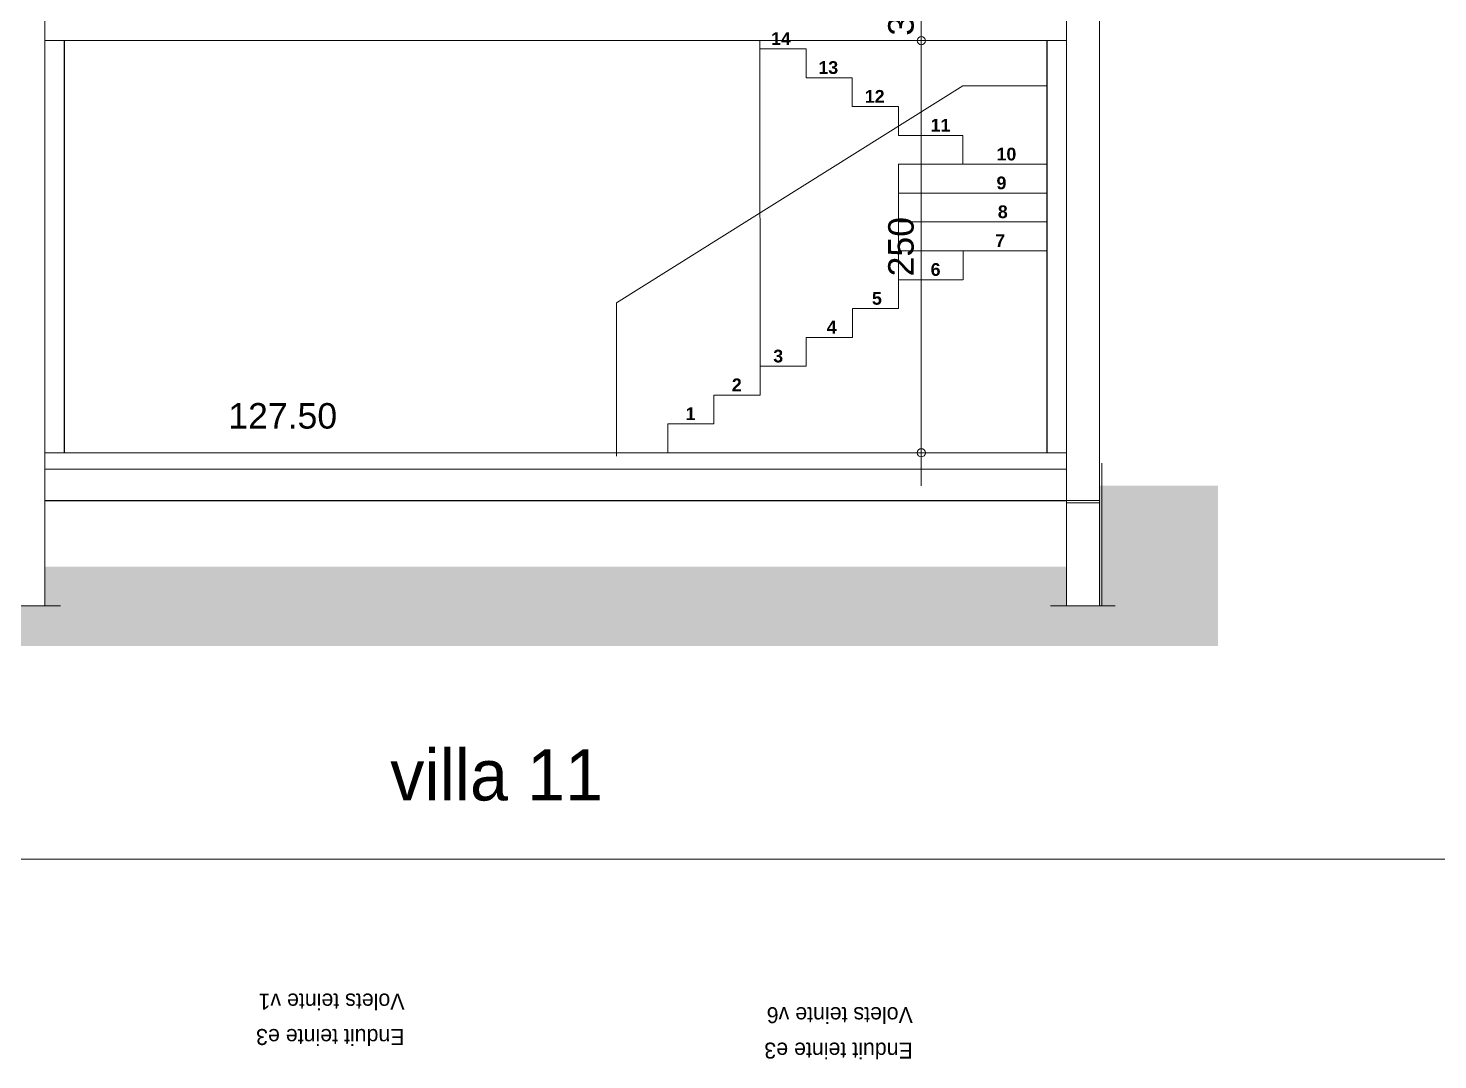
# Model space of a CAD drawing. Header units: metres. Extents: x 1.8 to 61.8, y -53.3 to -11.3.
# Drawn here: x 19.5 to 28.05, y -40.06 to -33.8 of the extents above; entities that cross this region are included whole.
import ezdxf
from ezdxf.enums import TextEntityAlignment as Align
from ezdxf.lldxf.tags import DXFTag

# ---------------------------------------------------------------- set-up
doc = ezdxf.new("R2010")
doc.units = ezdxf.units.M
doc.header["$MEASUREMENT"] = 0
for name, color, linetype in [('Calque commun', 7, 'Continuous'), ('Cotations', 7, 'Continuous'), ('Textes', 7, 'Continuous')]:
    doc.layers.add(name, color=color, linetype=linetype)
doc.styles.add('Arial10', font='arial.ttf', dxfattribs={"height": 0.154626})
doc.styles.add('Arial12', font='arialbd.ttf', dxfattribs={"height": 0.077267})
doc.styles.add('Arial13', font='arial.ttf', dxfattribs={"height": 0.154626})
doc.styles.add('Century Gothic', font='GOTHIC.TTF', dxfattribs={"height": 0.310302})
doc.styles.add('Century Gothic2', font='GOTHIC.TTF', dxfattribs={"height": 0.193938})
tags = doc.linetypes.add('HIDDEN', pattern=[0.375, 0.25, -0.125]).pattern_tags.tags
tags[6:7] = [DXFTag(74, 4), DXFTag(75, 0), DXFTag(340, '0'), DXFTag(46, 1.0), DXFTag(50, 0.0), DXFTag(44, 0.0), DXFTag(45, 0.0)]
tags[4:5] = [DXFTag(74, 4), DXFTag(75, 0), DXFTag(340, '0'), DXFTag(46, 1.0), DXFTag(50, 0.0), DXFTag(44, 0.0), DXFTag(45, 0.0)]
tags = doc.linetypes.add('HIDDENX2', pattern=[0.75, 0.5, -0.25]).pattern_tags.tags
tags[6:7] = [DXFTag(74, 4), DXFTag(75, 0), DXFTag(340, '0'), DXFTag(46, 1.0), DXFTag(50, 0.0), DXFTag(44, 0.0), DXFTag(45, 0.0)]
tags[4:5] = [DXFTag(74, 4), DXFTag(75, 0), DXFTag(340, '0'), DXFTag(46, 1.0), DXFTag(50, 0.0), DXFTag(44, 0.0), DXFTag(45, 0.0)]

# ---------------------------------------------------------------- blocks, each defined once
blk = doc.blocks.new('FACADE VILLA 9 10 11-30')
at = {"layer": 'Textes', "color": 5, "linetype": 'ByBlock', "lineweight": -2, "char_height": 0.19394, "attachment_point": 7, "rotation": 180, "line_spacing_factor": 1.330319, "style": 'Century Gothic2'}
for s, insert in [('Enduit teinte e3\\PVolets teinte v1', (-49.865, 31.671)), ('Enduit teinte e3\\PVolets teinte v6', (-43.696, 31.506))]:
    blk.add_mtext(s, dxfattribs=dict(at, insert=insert))
blk = doc.blocks.new('new235')
at = {"layer": 'Cotations', "color": 14, "linetype": 'Continuous', "lineweight": 9}
blk.add_arc((0, 0), 0.5, 0, 359.9994, dxfattribs=at)
blk = doc.blocks.new('new236')
at = {"layer": 'Cotations', "color": 14, "linetype": 'Continuous', "lineweight": 9}
blk.add_arc((0, 0), 0.5, 0, 359.9994, dxfattribs=at)
blk = doc.blocks.new('DimLine58250')
at = {"layer": 'Cotations', "color": 14, "linetype": 'Continuous', "lineweight": 9}
for p, q in [((24.9201, -33.5783), (24.9201, -33.3783)), ((25.1201, -33.5783), (24.7201, -33.5783)), ((24.9201, -33.8783), (24.9201, -33.5783)), ((25.1201, -33.8783), (24.7201, -33.8783)), ((24.9201, -33.8783), (24.9201, -34.0783))]:
    blk.add_line(p, q, dxfattribs=at)
at = {"layer": 'Cotations', "color": 14, "linetype": 'Continuous', "lineweight": 9, "xscale": 0.05000000074505806, "yscale": 0.05000000074505806, "zscale": 0.05000000074505806}
for name, p, rotation in [('new236', (24.9201, -33.5783), -90.00000000000001), ('new235', (24.9201, -33.8783), 90)]:
    blk.add_blockref(name, p, dxfattribs=dict(at, rotation=rotation))
at = {"layer": 'Cotations', "color": 7, "linetype": 'Continuous', "lineweight": 9, "style": 'Arial10'}
blk.add_text('30', height=0.15463, rotation=90, dxfattribs=at).set_placement((24.9201, -33.7283), align=Align.BOTTOM_CENTER)
blk = doc.blocks.new('new259')
at = {"layer": 'Cotations', "color": 14, "linetype": 'Continuous', "lineweight": 9}
blk.add_arc((0, 0), 0.5, 0, 359.9994, dxfattribs=at)
blk = doc.blocks.new('new260')
at = {"layer": 'Cotations', "color": 14, "linetype": 'Continuous', "lineweight": 9}
blk.add_arc((0, 0), 0.5, 0, 359.9994, dxfattribs=at)
blk = doc.blocks.new('DimLine58356')
at = {"layer": 'Cotations', "color": 14, "linetype": 'Continuous', "lineweight": 9}
for p, q in [((24.9201, -33.8783), (24.9201, -33.6783)), ((25.1201, -33.8783), (24.7201, -33.8783)), ((24.9201, -36.3783), (24.9201, -33.8783)), ((25.1201, -36.3783), (24.7201, -36.3783)), ((24.9201, -36.3783), (24.9201, -36.5783))]:
    blk.add_line(p, q, dxfattribs=at)
at = {"layer": 'Cotations', "color": 14, "linetype": 'Continuous', "lineweight": 9, "xscale": 0.05000000074505806, "yscale": 0.05000000074505806, "zscale": 0.05000000074505806}
for name, p, rotation in [('new260', (24.9201, -33.8783), -90.00000000000001), ('new259', (24.9201, -36.3783), 90)]:
    blk.add_blockref(name, p, dxfattribs=dict(at, rotation=rotation))
at = {"layer": 'Cotations', "color": 7, "linetype": 'Continuous', "lineweight": 9, "style": 'Arial10'}
blk.add_text('250', height=0.15463, rotation=90, dxfattribs=at).set_placement((24.9201, -35.1283), align=Align.BOTTOM_CENTER)

msp = doc.modelspace()

# ---------------------------------------------------------------- hatches: boundary and pattern name
at = {"layer": 'Calque commun', "linetype": 'Continuous', "lineweight": 18}
msp.add_hatch(color=9, dxfattribs=at).paths.add_polyline_path([(26.7202, -37.5506), (5.9223, -37.5506), (5.9223, -36.6283), (6.6012, -36.6283), (6.6012, -37.3073), (6.8012, -37.3073), (6.8012, -37.0683), (12.5215, -37.0683), (13.0012, -37.0683), (13.0012, -37.3073), (13.2012, -37.3073), (13.2012, -37.0833), (13.2012, -37.0683), (19.4012, -37.0683), (19.4012, -37.3073), (19.6012, -37.3073), (19.6012, -37.0683), (25.8012, -37.0683), (25.8012, -37.3073), (26.0012, -37.3073), (26.0012, -37.0683), (26.0012, -37.0683), (26.0012, -36.5782), (26.7202, -36.5782)])

# ---------------------------------------------------------------- linework, layer by layer
at = {"layer": 'Calque commun', "color": 7, "linetype": 'Continuous', "lineweight": 18}
for p, q in [((19.6012, -30.1903), (19.6012, -37.3073)), ((25.8012, -37.3073), (25.8012, -32.6883)), ((26.0012, -32.6883), (26.0012, -37.3073)), ((19.6012, -33.8783), (25.8012, -33.8783)), ((19.7212, -36.3783), (19.7212, -33.8783)), ((25.6812, -36.3783), (25.6812, -33.8783)), ((19.6012, -36.3783), (25.8012, -36.3783)), ((19.6012, -36.4783), (25.8012, -36.4783)), ((25.8012, -36.6683), (25.8012, -36.4783)), ((25.8012, -36.6683), (19.6012, -36.6683)), ((25.8012, -36.6683), (26.0012, -36.6683)), ((25.8012, -36.6818), (25.8012, -36.6683)), ((26.0012, -36.6818), (25.8012, -36.6818)), ((26.0012, -36.6683), (26.0012, -36.6818))]:
    msp.add_line(p, q, dxfattribs=at)
at = {"layer": 'Calque commun', "color": 7, "linetype": 'Continuous', "lineweight": 9}
for p, q in [((19.7212, -33.8783), (19.7212, -36.3783)), ((25.6812, -33.8783), (25.6812, -36.3783))]:
    msp.add_line(p, q, dxfattribs=at)
at = {"layer": 'Calque commun', "color": 3, "linetype": 'ByBlock', "lineweight": -2}
for p, q in [((19.7212, -36.3783), (19.7212, -33.8783)), ((25.6812, -33.8783), (25.6812, -36.3783)), ((19.6012, -36.6683), (25.8012, -36.6683))]:
    msp.add_line(p, q, dxfattribs=at)
at = {"layer": 'Calque commun', "color": 20, "linetype": 'Continuous', "lineweight": 9}
for p, q in [((23.9414, -36.0283), (23.9411, -33.8783)), ((24.7811, -35.3283), (24.7791, -35.3283))]:
    msp.add_line(p, q, dxfattribs=at)
at = {"layer": 'Calque commun', "color": 7, "linetype": 'HIDDEN', "lineweight": 18}
msp.add_line((26.0162, -36.4404), (26.0162, -37.3073), dxfattribs=at)
at = {"layer": 'Calque commun', "color": 7, "linetype": 'HIDDENX2', "lineweight": 18}
for p, q in [((19.6972, -37.3073), (19.3051, -37.3073)), ((26.0972, -37.3073), (25.7051, -37.3073))]:
    msp.add_line(p, q, dxfattribs=at)
at = {"layer": 'Calque commun', "color": 20, "linetype": 'Continuous', "lineweight": 9}
for points in [[(24.2211, -34.1033, 0), (24.2211, -33.9283, 0), (23.9411, -33.9283, 0)], [(24.5011, -34.2783, 0), (24.5011, -34.1033, 0), (24.2211, -34.1033, 0)], [(24.7811, -34.4533, 0), (24.7811, -34.2783, 0), (24.5011, -34.2783, 0)], [(25.1725, -34.6283, 0), (25.1725, -34.4533, 0), (24.7811, -34.4533, 0)], [(25.1745, -35.3283, 0), (25.1745, -35.1533, 0), (25.6811, -35.1533, 0)], [(24.7811, -35.5033, 0), (24.7811, -35.3283, 0), (25.1725, -35.3283, 0)], [(24.5022, -35.6783, 0), (24.5022, -35.5033, 0), (24.7825, -35.5033, 0)], [(24.222, -35.8533, 0), (24.222, -35.6783, 0), (24.5022, -35.6783, 0)], [(23.9417, -36.0283, 0), (23.9417, -35.8533, 0), (24.222, -35.8533, 0)], [(23.6614, -36.2033, 0), (23.6614, -36.0283, 0), (23.9417, -36.0283, 0)], [(23.3812, -36.3783, 0), (23.3812, -36.2033, 0), (23.6614, -36.2033, 0)]]:
    msp.add_polyline3d(points, dxfattribs=at)
at = {"layer": 'Cotations', "color": 20, "linetype": 'Continuous', "lineweight": 9}
for p, q in [((25.6811, -34.1533), (25.1726, -34.1533)), ((24.7811, -35.1533), (24.7811, -35.3283)), ((23.0696, -36.3783), (23.0696, -35.4696))]:
    msp.add_line(p, q, dxfattribs=at)
at = {"layer": 'Cotations', "color": 7, "linetype": 'Continuous', "lineweight": 9}
msp.add_line((51.4434, -38.8432), (1.7636, -38.8432), dxfattribs=at)
at = {"layer": 'Cotations', "color": 20, "linetype": 'Continuous', "lineweight": 9}
msp.add_polyline3d([(25.1726, -34.1533, 0), (23.0696, -35.4696, 0), (23.0696, -36.3983, 0)], dxfattribs=at)

# ---------------------------------------------------------------- block references
at = {"layer": 'Cotations', "color": 14, "linetype": 'Continuous', "lineweight": 9}
for name in ['DimLine58250', 'DimLine58356']:
    msp.add_blockref(name, (0, 0), dxfattribs=at)
at = {"layer": 'Cotations', "color": 0, "linetype": 'ByBlock', "lineweight": -2, "xscale": 0.5, "yscale": 0.5, "zscale": 0.5}
msp.add_blockref('FACADE VILLA 9 10 11-30', (46.7168, -55.4922), dxfattribs=at)

# ---------------------------------------------------------------- texts
at = {"layer": 'Calque commun', "color": 5, "linetype": 'ByBlock', "lineweight": -2, "style": 'Arial12'}
for s, height, p in [('11', 0.07727, (24.9768, -34.4533)), ('10', 0.07727, (25.3766, -34.6283)), ('9', 0.0773, (25.3766, -34.8033)), ('8', 0.0773, (25.3846, -34.9783)), ('7', 0.0773, (25.3687, -35.1533)), ('6', 0.0773, (24.9768, -35.3283))]:
    msp.add_text(s, height=height, dxfattribs=at).set_placement(p, align=Align.BOTTOM_LEFT)
for s, p in [('5', (24.6809, -35.5033)), ('4', (24.4062, -35.6783)), ('3', (24.0818, -35.8533)), ('2', (23.8305, -36.0283)), ('1', (23.55, -36.2033))]:
    msp.add_text(s, height=0.0773, dxfattribs=at).set_placement(p, align=Align.BOTTOM_RIGHT)
at = {"layer": 'Cotations', "color": 5, "linetype": 'ByBlock', "lineweight": -2, "style": 'Arial12'}
for s, p in [('14', (24.1284, -33.9283)), ('13', (24.4159, -34.1033)), ('12', (24.6973, -34.2783))]:
    msp.add_text(s, height=0.07727, dxfattribs=at).set_placement(p, align=Align.BOTTOM_RIGHT)
at = {"layer": 'Textes', "color": 5, "linetype": 'ByBlock', "lineweight": -2}
for s, height, style, p in [('127.50', 0.15463, 'Arial13', (20.7145, -36.2779)), ('villa 11', 0.3103, 'Century Gothic', (21.6974, -38.5802))]:
    msp.add_text(s, height=height, dxfattribs=dict(at, style=style)).set_placement(p, align=Align.BOTTOM_LEFT)

# ---------------------------------------------------------------- meshes
at = {"layer": 'Calque commun', "color": 7, "linetype": 'Continuous', "lineweight": 9}
mesh = msp.add_polyface(dxfattribs=at)
corners = [(61.7636, -11.3086), (1.7636, -11.3086), (1.7636, -53.3086), (61.7636, -53.3086)]
mesh.append_faces([[corners[k] for k in face] for face in [(0, 1, 2, 3)]], dxfattribs={"color": 7})
at = {"layer": 'Calque commun', "color": 20, "linetype": 'Continuous', "lineweight": 9}
mesh = msp.add_polyface(dxfattribs=at)
corners = [(25.6811, -34.8033), (25.6811, -34.6283), (24.7811, -34.6283), (24.7811, -34.8033)]
mesh.append_faces([[corners[k] for k in face] for face in [(0, 1, 2, 3)]], dxfattribs={"color": 20})
mesh = msp.add_polyface(dxfattribs=at)
corners = [(24.7811, -34.9783), (24.7811, -34.8033), (25.681, -34.8033), (25.681, -34.9783)]
mesh.append_faces([[corners[k] for k in face] for face in [(0, 1, 2, 3)]], dxfattribs={"color": 20})
mesh = msp.add_polyface(dxfattribs=at)
corners = [(25.681, -35.1533), (25.681, -34.9783), (24.7811, -34.9783), (24.7811, -35.1533)]
mesh.append_faces([[corners[k] for k in face] for face in [(0, 1, 2, 3)]], dxfattribs={"color": 20})

doc.saveas('drawing.dxf')
